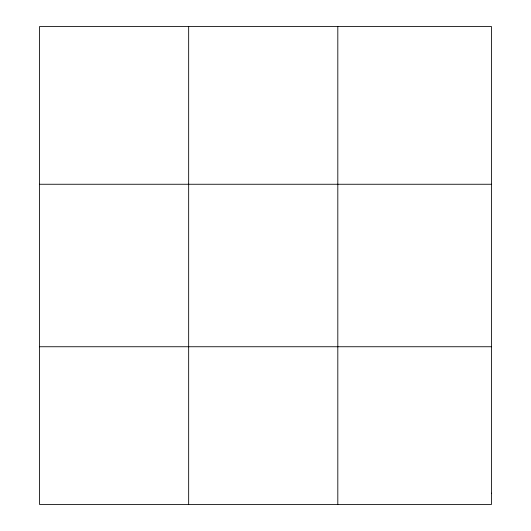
<?xml version="1.0" encoding="UTF-8"?>
<svg xmlns="http://www.w3.org/2000/svg" width="531" height="531" viewBox="0 0 531 531"><rect width="100%" height="100%" fill="white"/><g stroke="black" fill="none" stroke-linecap="round" stroke-linejoin="round"><path stroke-width="0.8" d="M188.664 504.45L188.664 26.55M337.816 504.45L337.816 26.55M39.52 184.257L491.48 184.257M39.52 346.743L491.48 346.743M491.48 493.186L491.48 504.45L39.52 504.45L39.52 26.55L491.48 26.55L491.48 493.186"/></g></svg>
